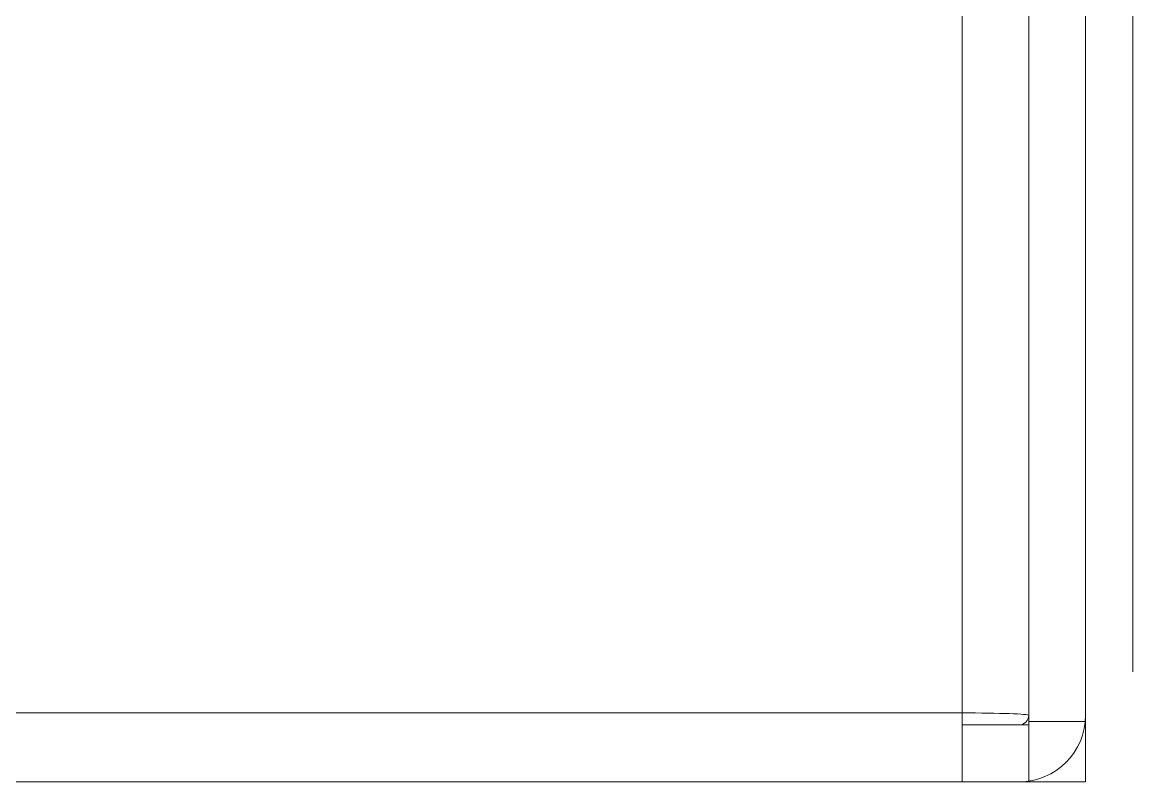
# Model space of a CAD drawing. Header units: inches. Extents: x 3268 to 7018, y 976 to 6708.
# Drawn here: x 5696.949 to 5698.101, y 3498.348 to 3499.136 of the extents above; entities that cross this region are included whole.
import ezdxf

# ---------------------------------------------------------------- set-up
doc = ezdxf.new("R2010")
doc.units = ezdxf.units.IN
doc.header["$MEASUREMENT"] = 0
doc.layers.add('G-IMPT', color=8, linetype='Continuous', lineweight=9)
doc.layers.add('Q-SPCQ', color=91, linetype='Continuous', lineweight=9)

# ---------------------------------------------------------------- blocks, each defined once
blk = doc.blocks.new('Main Locker for Revit - LKR-1_10_autocad_dwg_PRT-008-1-1-9311802-Overall Retail Plan Opt 2')
at = {"layer": 'G-IMPT', "color": 133}
blk.add_line((35.5817, -6.5537), (35.5817, -4.6677), dxfattribs=at)
blk = doc.blocks.new('Main Locker for Revit - LKR-1_10_autocad_dwg_PRT-008-1-1$1$ATF-9311804-Overall Retail Plan Opt 2')
blk.add_blockref('Main Locker for Revit - LKR-1_10_autocad_dwg_PRT-008-1-1-9311802-Overall Retail Plan Opt 2', (0, 0))
blk = doc.blocks.new('Main Locker for Revit - LKR-1_10_autocad_dwg_PRT-008-2-2-9311810-Overall Retail Plan Opt 2')
at = {"layer": 'G-IMPT', "color": 133}
for p, q in [((35.4737, -6.6311), (35.4737, -6.6677)), ((35.4737, -6.6677), (35.3697, -6.6677)), ((35.4737, -6.6677), (35.3697, -6.6677))]:
    blk.add_line(p, q, dxfattribs=at)
blk = doc.blocks.new('Main Locker for Revit - LKR-1_10_autocad_dwg_PRT-008-2-2$1$ATF-9311811-Overall Retail Plan Opt 2')
blk.add_blockref('Main Locker for Revit - LKR-1_10_autocad_dwg_PRT-008-2-2-9311810-Overall Retail Plan Opt 2', (0, 0))
blk = doc.blocks.new('Main Locker for Revit - LKR-1_10_autocad_dwg_ASY-001-9311819-Overall Retail Plan Opt 2')
for name in ['Main Locker for Revit - LKR-1_10_autocad_dwg_PRT-008-2-2$1$ATF-9311811-Overall Retail Plan Opt 2', 'Main Locker for Revit - LKR-1_10_autocad_dwg_PRT-008-1-1$1$ATF-9311804-Overall Retail Plan Opt 2']:
    blk.add_blockref(name, (0, 0))
blk = doc.blocks.new('Main Locker for Revit - LKR-1_10_autocad_dwg_PRT-002-1-9311833-Overall Retail Plan Opt 2')
at = {"layer": 'G-IMPT', "color": 133}
for p, q in [((35.5327, -6.6052), (35.5327, 15.5198)), ((35.4737, -6.6677), (35.4737, -6.5987)), ((35.4737, -6.5987), (35.4737, -6.6677)), ((35.5327, -6.6677), (35.5327, -6.5987)), ((35.5327, -6.5987), (35.5327, -6.6677)), ((35.4737, -6.6052), (35.5327, -6.6052)), ((35.4737, -6.6052), (35.4737, -6.6677)), ((35.4737, -6.6677), (35.4737, -6.6052)), ((35.5327, -6.6677), (35.5327, -6.6052)), ((35.5327, -6.6052), (35.5327, -6.6677)), ((35.5327, -6.6677), (35.4737, -6.6677)), ((35.5327, -6.6677), (35.4737, -6.6677)), ((35.4737, -6.6677), (35.5327, -6.6677)), ((35.4737, -6.6677), (35.5327, -6.6677))]:
    blk.add_line(p, q, dxfattribs=at)
for radius, end in [(0.069, 0), (0.01, 0), (0.069, 360), (0.01, 360)]:
    blk.add_arc((35.4637, -6.5987), radius, 270, end, dxfattribs=at)
blk = doc.blocks.new('Main Locker for Revit - LKR-1_10_autocad_dwg_PRT-002-1$1$ATF-9311834-Overall Retail Plan Opt 2')
blk.add_blockref('Main Locker for Revit - LKR-1_10_autocad_dwg_PRT-002-1-9311833-Overall Retail Plan Opt 2', (0, 0))
blk = doc.blocks.new('Main Locker for Revit - LKR-1_10_autocad_dwg_PRT-004-1-9311836-Overall Retail Plan Opt 2')
at = {"layer": 'G-IMPT', "color": 133}
for p, q in [((35.4047, 15.4571), (35.4047, -6.5963)), ((35.4737, -6.5987), (35.4737, 15.4547)), ((35.4737, -6.5987), (35.4737, 15.4547)), ((-1.8413, -6.5963), (35.4047, -6.5963)), ((35.4047, -6.5963), (35.4047, -6.6677)), ((35.4047, -6.6087), (35.4737, -6.6087)), ((35.4737, -6.6087), (35.4047, -6.6087)), ((35.4737, -6.6677), (35.4737, -6.6087)), ((35.4737, -6.6677), (35.4737, -6.6087)), ((-1.8413, -6.6677), (35.4047, -6.6677)), ((35.4047, -6.6677), (-1.8413, -6.6677)), ((35.4047, -6.6677), (35.4737, -6.6677)), ((35.4737, -6.6677), (35.4047, -6.6677))]:
    blk.add_line(p, q, dxfattribs=at)
blk.add_ellipse((35.4047, -6.5987), major_axis=(-0.069, 0), ratio=0.034899, start_param=3.141593, end_param=4.712389, dxfattribs=at)
blk = doc.blocks.new('Main Locker for Revit - LKR-1_10_autocad_dwg_PRT-004-1$1$ATF-9311840-Overall Retail Plan Opt 2')
blk.add_blockref('Main Locker for Revit - LKR-1_10_autocad_dwg_PRT-004-1-9311836-Overall Retail Plan Opt 2', (0, 0))
blk = doc.blocks.new('Main Locker for Revit - LKR-1_10_autocad_dwg_LKR-1_10_A-9311910-Overall Retail Plan Opt 2')
for name in ['Main Locker for Revit - LKR-1_10_autocad_dwg_ASY-001-9311819-Overall Retail Plan Opt 2', 'Main Locker for Revit - LKR-1_10_autocad_dwg_PRT-002-1$1$ATF-9311834-Overall Retail Plan Opt 2', 'Main Locker for Revit - LKR-1_10_autocad_dwg_PRT-004-1$1$ATF-9311840-Overall Retail Plan Opt 2']:
    blk.add_blockref(name, (0, 0))
blk = doc.blocks.new('Main Locker for Revit - LKR-1_10_autocad_dwg-9311801-Overall Retail Plan Opt 2')
blk.add_blockref('Main Locker for Revit - LKR-1_10_autocad_dwg_LKR-1_10_A-9311910-Overall Retail Plan Opt 2', (0, 0))
blk = doc.blocks.new('Main Locker for Revit - Main Locker for Revit-9311911-Overall Retail Plan Opt 2')
blk.add_blockref('Main Locker for Revit - LKR-1_10_autocad_dwg-9311801-Overall Retail Plan Opt 2', (1.9693, -15.5823))
blk = doc.blocks.new('Arch_5 Points - Units and Amenities_v2022_rvt-1-Overall Retail Plan Opt 2')
at = {"layer": 'Q-SPCQ', "color": 133, "lineweight": 9}
blk.add_blockref('Main Locker for Revit - Main Locker for Revit-9311911-Overall Retail Plan Opt 2', (5660.5497, 3520.5976), dxfattribs=at)

msp = doc.modelspace()

# ---------------------------------------------------------------- block references
at = {"lineweight": 5}
msp.add_blockref('Arch_5 Points - Units and Amenities_v2022_rvt-1-Overall Retail Plan Opt 2', (0, 0), dxfattribs=at)

doc.saveas('drawing.dxf')
